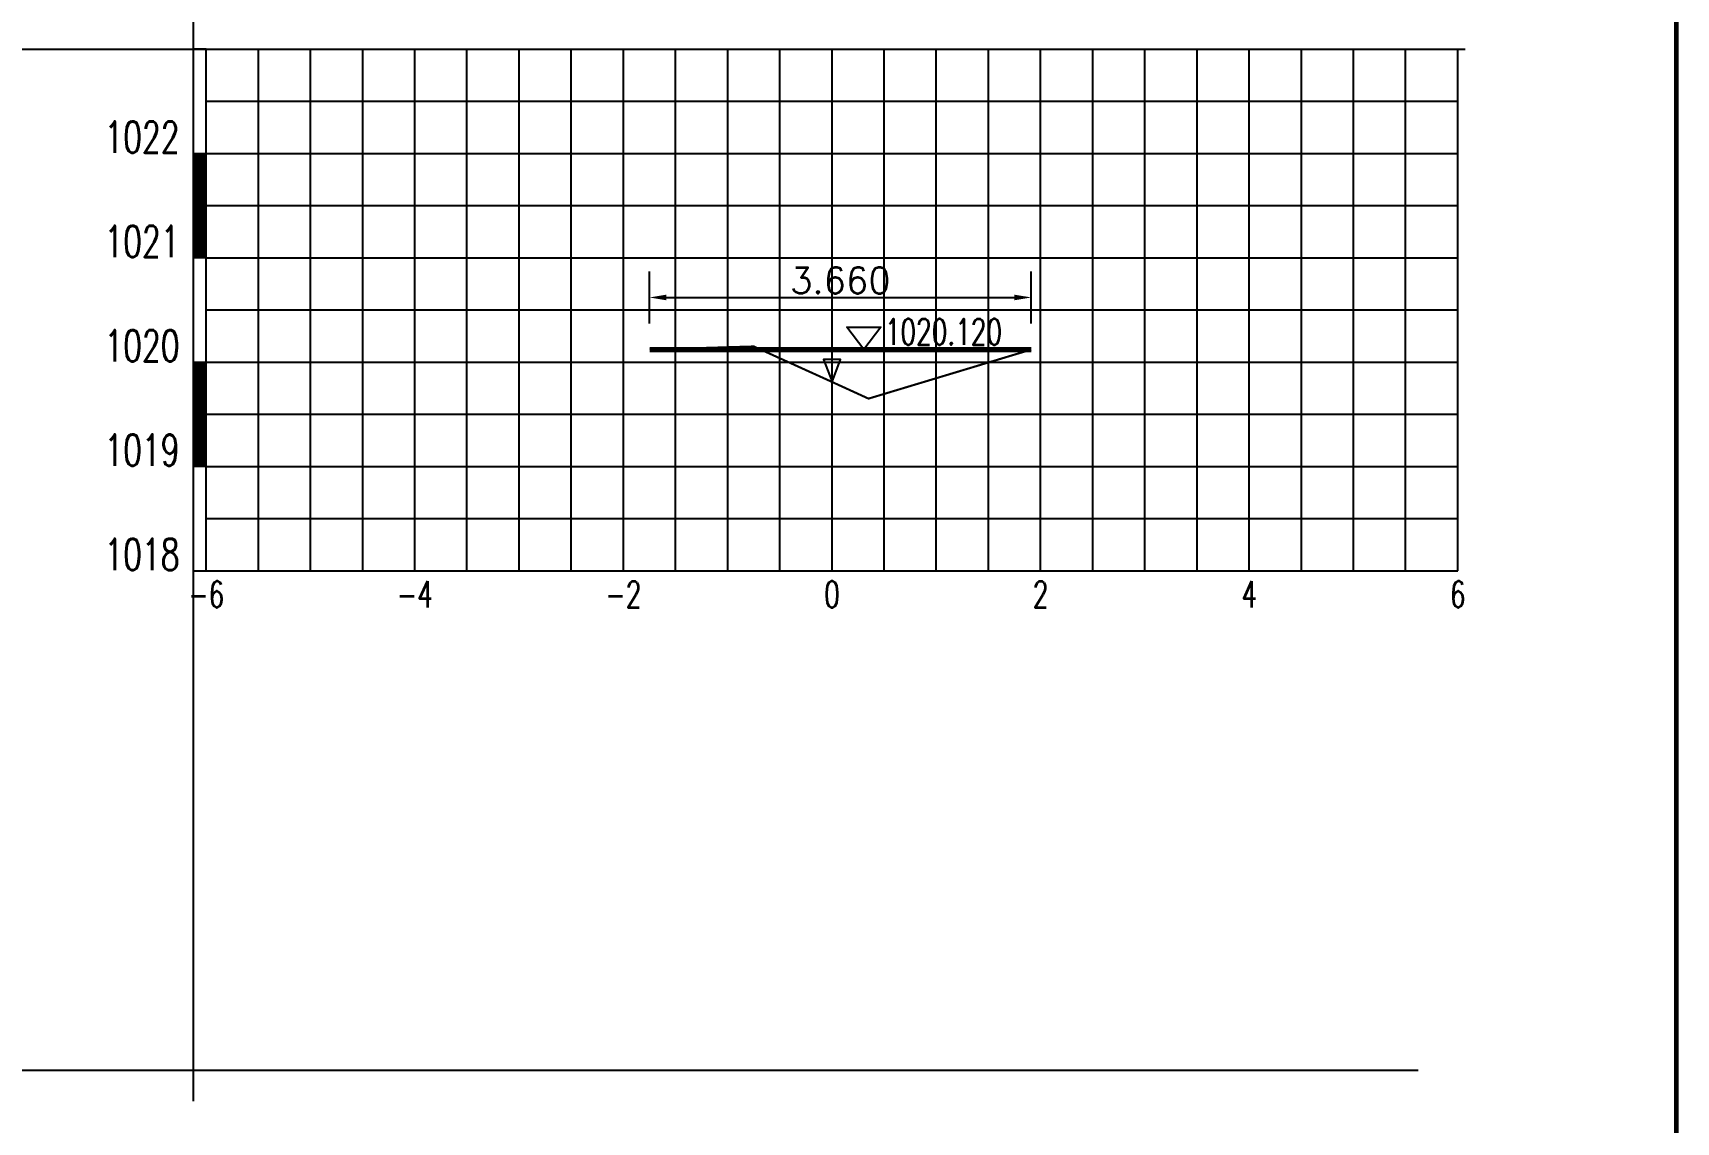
# Model space of a CAD drawing. Extents: x 695776 to 1250176, y 4443437 to 9025597.
# Drawn here: x 1136408 to 1152164, y 4492608 to 4503046 of the extents above; entities that cross this region are included whole.
import ezdxf
from ezdxf.enums import TextEntityAlignment as Align

# ---------------------------------------------------------------- set-up
doc = ezdxf.new("R2010")
doc.units = 0
doc.header["$LTSCALE"] = 0.5
doc.header["$PDSIZE"] = 0.2
doc.linetypes.add('ACAD_ISO07W100', pattern=[3.5, 0.5, -3])
doc.linetypes.add('CENTER2', pattern=[28.575, 19.05, -3.175, 3.175, -3.175])
doc.layers.get('0').update_dxf_attribs({"linetype": 'CONTINUOUS'})
doc.layers.get('Defpoints').update_dxf_attribs({"linetype": 'CONTINUOUS'})
for name, color, linetype in [('KEDU', 7, 'CONTINUOUS'), ('MIGE', 4, 'ACAD_ISO07W100'), ('MIGE1', 11, 'CONTINUOUS'), ('SANJIAO', 212, 'CONTINUOUS'), ('SHEJI', 1, 'CONTINUOUS'), ('YUANSHI', 2, 'CONTINUOUS'), ('YUANSHI1', 73, 'CONTINUOUS'), ('ZHOUXIAN', 20, 'CENTER2'), ('图框', 7, 'CONTINUOUS'), ('辅助线', 3, 'CONTINUOUS')]:
    doc.layers.add(name, color=color, linetype=linetype)
doc.styles.get("Standard").update_dxf_attribs({"font": 'rs.shx', "bigfont": 'hztxt.shx'})
doc.dimstyles.get("Standard").update_dxf_attribs({"dimtxt": 0.18, "dimasz": 0.18, "dimexe": 0.18, "dimexo": 0.0625, "dimgap": 0.09, "dimtad": 0, "dimtih": 1, "dimtoh": 1, "dimdec": 4, "dimzin": 0, "dimdsep": 46, "dimtxsty": 'Standard', "dimcen": 0.09, "dimadec": 0, "dimazin": 0, "dimtfac": 1, "dimtdec": 4, "dimtofl": 0, "dimtmove": 0, "dimatfit": 3, "dimfxl": 0, "dimtolj": 1, "dimtzin": 0, "dimarcsym": 0})

# ---------------------------------------------------------------- blocks, each defined once
blk = doc.blocks.new('zhunghao')
blk.add_lwpolyline([(0, 0), (0.326, 0.863), (-0.326, 0.863), (0, 0)])
blk = doc.blocks.new('ele_sym08')
blk.add_line((0, 0), (5.597, 0))
blk.add_lwpolyline([(0.901, -0.002), (0.249, 0.861), (1.553, 0.861), (0.901, -0.002)])
at = {"width": 0.7}
blk.add_attdef('ELEVAT', (1.703, 0.181), '', height=1, dxfattribs=at)
blk = doc.blocks.new('*D859')
at = {"color": 0, "lineweight": -2}
for p, q in [((1142321, 4500261), (1142321, 4500761)), ((1145981, 4500261), (1145981, 4500761)), ((1142483, 4500511), (1145818, 4500511))]:
    blk.add_line(p, q, dxfattribs=at)
at = {"color": 0}
for points in [[(1142483, 4500538), (1142483, 4500484), (1142321, 4500511)], [(1145818, 4500538), (1145818, 4500484), (1145981, 4500511)]]:
    blk.add_solid(points, dxfattribs=at)
at = {"layer": 'Defpoints', "color": 0}
for p in [(1145981, 4500511), (1142321, 4500011), (1145981, 4500011)]:
    blk.add_point(p, dxfattribs=at)
at = {"color": 0, "insert": (1144151, 4500674), "char_height": 250, "attachment_point": 5}
blk.add_mtext('\\A1;3.660', dxfattribs=at)
blk = doc.blocks.new('bc1_100')
blk.add_lwpolyline([(0.064, 1), (-0.063, 1), (-0.063, 0), (0.064, 0)], close=True)
at = {"width": 0.7}
blk.add_attdef('BC', text='', height=0.3, dxfattribs=at).set_placement((-0.193, 0.007), align=Align.RIGHT)
blk = doc.blocks.new('bc0_100')
for p, q in [((-0.063, 1), (-0.063, 0)), ((0.063, 0), (0.063, 1))]:
    blk.add_line(p, q)
at = {"const_width": 0.126}
blk.add_lwpolyline([(0, 1), (0, 0)], dxfattribs=at)
at = {"width": 0.7}
blk.add_attdef('BC', text='', height=0.3, dxfattribs=at).set_placement((-0.193, 0.007), align=Align.RIGHT)

msp = doc.modelspace()

# ---------------------------------------------------------------- linework, layer by layer
at = {"layer": 'MIGE', "linetype": 'Continuous'}
for p, q in [((1138570.8321, 4497891.3781), (1138570.8321, 4502891.3781)), ((1139570.8321, 4497891.3781), (1139570.8321, 4502891.3781)), ((1140570.8321, 4497891.3781), (1140570.8321, 4502891.3781)), ((1141570.8321, 4497891.3781), (1141570.8321, 4502891.3781)), ((1142570.8321, 4497891.3781), (1142570.8321, 4502891.3781)), ((1143570.8321, 4497891.3781), (1143570.8321, 4502891.3781)), ((1144570.8321, 4497891.3781), (1144570.8321, 4502891.3781)), ((1145570.8321, 4497891.3781), (1145570.8321, 4502891.3781)), ((1146570.8321, 4497891.3781), (1146570.8321, 4502891.3781)), ((1147570.8321, 4497891.3781), (1147570.8321, 4502891.3781)), ((1148570.8321, 4497891.3781), (1148570.8321, 4502891.3781)), ((1149570.8321, 4497891.3781), (1149570.8321, 4502891.3781)), ((1138070.8321, 4502391.3781), (1150070.8321, 4502391.3781)), ((1138070.8321, 4501391.3781), (1150070.8321, 4501391.3781)), ((1138070.8321, 4500391.3781), (1150070.8321, 4500391.3781)), ((1138070.8321, 4499391.3781), (1150070.8321, 4499391.3781)), ((1138070.8321, 4498391.3781), (1150070.8321, 4498391.3781))]:
    msp.add_line(p, q, dxfattribs=at)
at = {"layer": 'MIGE1'}
for p, q in [((1138070.8321, 4502891.3781), (1150070.8321, 4502891.3781)), ((1138070.8321, 4497891.3781), (1138070.8321, 4502891.3781)), ((1139070.8321, 4497891.3781), (1139070.8321, 4502891.3781)), ((1140070.8321, 4497891.3781), (1140070.8321, 4502891.3781)), ((1141070.8321, 4497891.3781), (1141070.8321, 4502891.3781)), ((1142070.8321, 4497891.3781), (1142070.8321, 4502891.3781)), ((1143070.8321, 4497891.3781), (1143070.8321, 4502891.3781)), ((1144070.8321, 4497891.3781), (1144070.8321, 4502891.3781)), ((1145070.8321, 4497891.3781), (1145070.8321, 4502891.3781)), ((1146070.8321, 4497891.3781), (1146070.8321, 4502891.3781)), ((1147070.8321, 4497891.3781), (1147070.8321, 4502891.3781)), ((1148070.8321, 4497891.3781), (1148070.8321, 4502891.3781)), ((1149070.8321, 4497891.3781), (1149070.8321, 4502891.3781)), ((1150070.8321, 4497891.3781), (1150070.8321, 4502891.3781)), ((1138070.8321, 4501891.3781), (1150070.8321, 4501891.3781)), ((1138070.8321, 4500891.3781), (1150070.8321, 4500891.3781)), ((1138070.8321, 4499891.3781), (1150070.8321, 4499891.3781)), ((1138070.8321, 4498891.3781), (1150070.8321, 4498891.3781)), ((1138070.8321, 4497891.3781), (1150070.8321, 4497891.3781))]:
    msp.add_line(p, q, dxfattribs=at)
at = {"layer": 'SHEJI', "const_width": 50}
msp.add_lwpolyline([(1142320.8321, 4500011.3781), (1143387.0086, 4500011.3781), (1144070.8321, 4500011.3781), (1145980.8321, 4500011.3781)], dxfattribs=at)
at = {"layer": 'YUANSHI', "const_width": 20}
msp.add_lwpolyline([(1142320.8321, 4500011.3781), (1143320.8321, 4500041.3781), (1143387.0086, 4500011.3781)], dxfattribs=at)
at = {"layer": 'YUANSHI1', "const_width": 20}
msp.add_lwpolyline([(1143387.0086, 4500011.3781), (1144070.8321, 4499701.3781), (1144420.8321, 4499541.3781), (1145980.8321, 4500011.3781)], dxfattribs=at)
at = {"layer": 'ZHOUXIAN'}
msp.add_line((1144070.8321, 4499041.3781), (1144070.8321, 4500541.3781), dxfattribs=at)
at = {"layer": '图框', "linetype": 'Continuous', "lineweight": 60, "flags": 128}
msp.add_lwpolyline([(1105364.2709, 4517880.463), (1152164.2709, 4517880.463), (1152164.2709, 4483440.463), (1105364.2709, 4483440.463), (1105364.2709, 4517880.463)], dxfattribs=at)
at = {"layer": '辅助线'}
for points in [[(1137944.6366, 4513487.6428), (1137944.6366, 4492810.2443)], [(1107686.1158, 4502891.3781), (1150141.4574, 4502891.3781)], [(1107686.1158, 4493105.0944), (1149691.4374, 4493105.0944)]]:
    msp.add_lwpolyline(points, dxfattribs=at)

# ---------------------------------------------------------------- block references
at = {"xscale": 250, "yscale": 250, "zscale": 250}
msp.add_blockref('ele_sym08', (1144150.8321, 4500011.3781), dxfattribs=at).add_auto_attribs({'ELEVAT': '1020.120'})
at = {"layer": 'KEDU', "xscale": 1000, "yscale": 1000, "zscale": 1000}
for name, p, values in [('bc1_100', (1138007.5841, 4501891.3781), {'BC': '1022'}), ('bc0_100', (1138007.5841, 4500891.3781), {'BC': '1021'}), ('bc1_100', (1138007.5841, 4499891.3781), {'BC': '1020'}), ('bc0_100', (1138007.5841, 4498891.3781), {'BC': '1019'}), ('bc1_100', (1138007.5841, 4497891.3781), {'BC': '1018'})]:
    msp.add_blockref(name, p, dxfattribs=at).add_auto_attribs(values)
at = {"layer": 'SANJIAO', "xscale": 250, "yscale": 250, "zscale": 250}
msp.add_blockref('zhunghao', (1144070.8321, 4499701.3781), dxfattribs=at)

# ---------------------------------------------------------------- texts
at = {"layer": 'KEDU', "width": 0.7}
for s, p in [('-6', (1138070.8321, 4497541.3781)), ('-4', (1140070.8321, 4497541.3781)), ('-2', (1142070.8321, 4497541.3781)), ('0', (1144070.8321, 4497541.3781)), ('0', (1144070.8321, 4497541.3781)), ('2', (1146070.8321, 4497541.3781)), ('4', (1148070.8321, 4497541.3781)), ('6', (1150070.8321, 4497541.3781))]:
    msp.add_text(s, height=250, dxfattribs=at).set_placement(p, align=Align.CENTER)

# ---------------------------------------------------------------- dimensions: what is measured, and where the dimension line sits
dim = msp.add_linear_dim(base=(1145980.8321, 4500511.3781), p1=(1142320.8321, 4500011.3781), p2=(1145980.8321, 4500011.3781), dimstyle='Standard', override={"dimtxt": 250, "dimasz": 162.5, "dimexe": 250, "dimexo": 250, "dimgap": 37.5, "dimtad": 1, "dimtih": 0, "dimtoh": 0, "dimdec": 3, "dimlfac": 0.001})
dim.commit()
dim.dimension.update_dxf_attribs({"geometry": '*D859', "text_midpoint": (1144150.8321, 4500673.8781)})

doc.saveas('drawing.dxf')
